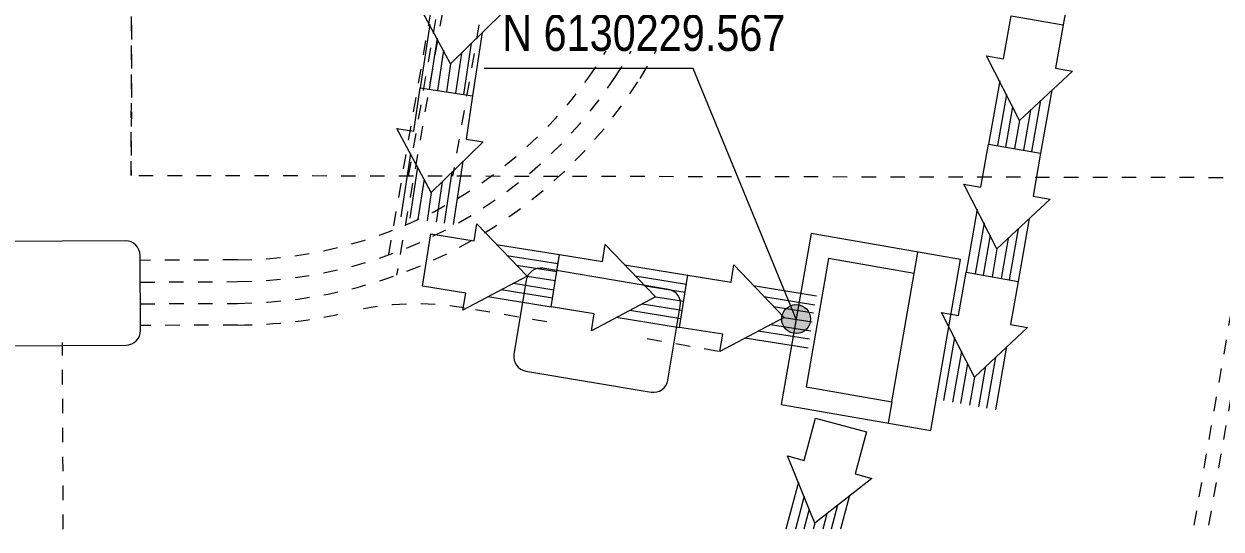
# Model space of a CAD drawing. Header units: metres. Extents: x 2 to 65, y 3 to 557.
# Drawn here: x 19.73 to 28.01, y 505.3 to 508.79 of the extents above; entities that cross this region are included whole.
import ezdxf

# ---------------------------------------------------------------- set-up
doc = ezdxf.new("R2010")
doc.units = ezdxf.units.M
for name, pattern in [('Dash - Tight', [0.0045, 0.003, -0.0015]), ('JacobsDash', [0.0045, 0.003, -0.0015]), ('JacobsDoubleCenter', [0.0255, 0.015, -0.0015, 0.003, -0.0015, 0.003, -0.0015])]:
    doc.linetypes.add(name, pattern=pattern)
for name, color, linetype, lineweight in [('A-DETL', 7, 'Continuous', 13), ('G-ANNO-DIMS', 7, 'Continuous', 9), ('S-BEAM', 7, 'Continuous', 50)]:
    doc.layers.add(name, color=color, linetype=linetype, lineweight=lineweight)
doc.styles.add('Arial Narrow_5', font='ARIALN.TTF', dxfattribs={"height": 0.25})

# ---------------------------------------------------------------- blocks, each defined once
blk = doc.blocks.new('T2DPAA-T2D-C3S-SD-M2D-100010_250_dwg-40816791-DRG-2873251 - SERVICE SUPPORT GENERAL ARRANGEMENT PLAN')
at = {"color": 252, "lineweight": 18, "true_color": 0x888888}
for p, q in [((36.3636, -601.8271), (35.9234, -601.8758)), ((35.4691, -601.926), (35.0288, -601.9746)), ((36.2867, -601.8993), (35.9303, -601.9387)), ((36.216, -601.9637), (35.9365, -601.9946)), ((35.3922, -601.9981), (35.0358, -602.0375)), ((35.3215, -602.0625), (35.042, -602.0934)), ((36.2299, -602.0895), (35.9504, -602.1203)), ((36.313, -602.1369), (35.9566, -602.1763)), ((35.3354, -602.1883), (35.0559, -602.2192)), ((36.4038, -602.1905), (35.9635, -602.2391)), ((35.4184, -602.2357), (35.062, -602.2751)), ((35.5092, -602.2894), (35.069, -602.338)), ((34.6498, -602.6976), (34.6944, -603.1383)), ((35.0135, -602.6608), (35.0581, -603.1015)), ((34.7212, -602.7752), (34.7573, -603.1319)), ((34.9591, -602.7511), (34.9952, -603.1079)), ((34.785, -602.8465), (34.8133, -603.1263)), ((34.9109, -602.8337), (34.9392, -603.1135)), ((34.7404, -603.593), (34.7849, -604.0337)), ((35.1041, -603.5563), (35.1487, -603.9969)), ((34.8118, -603.6706), (34.8479, -604.0274)), ((35.0496, -603.6466), (35.0857, -604.0033)), ((34.8755, -603.7419), (34.9038, -604.0217)), ((35.0015, -603.7292), (35.0297, -604.009)), ((35.1947, -604.4517), (35.2392, -604.8924)), ((34.8309, -604.4885), (34.8755, -604.9292)), ((35.1402, -604.542), (35.1763, -604.8987)), ((34.9024, -604.566), (34.9384, -604.9228)), ((35.092, -604.6246), (35.1203, -604.9044)), ((34.9661, -604.6373), (34.9944, -604.9171)), ((33.963, -605.1029), (33.6271, -605.1029)), ((33.8787, -605.1662), (33.6439, -605.1662)), ((33.8014, -605.2224), (33.6588, -605.2224)), ((33.8014, -605.349), (33.6925, -605.349)), ((33.8787, -605.4052), (33.7074, -605.4052)), ((33.9631, -605.4685), (33.7242, -605.4685)), ((35.5617, -605.5063), (35.7111, -605.4932)), ((36.9999, -605.7364), (36.5586, -605.7742)), ((36.1032, -605.8132), (35.6619, -605.8511)), ((36.9213, -605.8066), (36.564, -605.8372)), ((35.2065, -605.8901), (34.7652, -605.928)), ((36.0246, -605.8835), (35.6673, -605.9141)), ((35.9523, -605.9461), (35.6721, -605.9702)), ((36.849, -605.8693), (36.5688, -605.8933)), ((35.1279, -605.9604), (34.7706, -605.991)), ((35.0556, -606.023), (34.7754, -606.047)), ((36.8598, -605.9954), (36.5796, -606.0194)), ((37.9279, -606.0237), (37.4866, -606.0616)), ((35.9631, -606.0722), (35.6829, -606.0962)), ((36.9417, -606.0448), (36.5844, -606.0754)), ((37.0312, -606.1006), (36.5898, -606.1385)), ((35.0664, -606.1491), (34.7862, -606.1731)), ((35.1483, -606.1985), (34.791, -606.2292)), ((36.045, -606.1217), (35.6877, -606.1523)), ((36.1344, -606.1775), (35.6931, -606.2153)), ((35.2377, -606.2544), (34.7964, -606.2922))]:
    blk.add_line(p, q, dxfattribs=at)
at = {"color": 252, "lineweight": 18, "true_color": 0x888888, "flags": 128}
for points in [[(36.1391, -602.0358), (36.5042, -601.6913), (36.5174, -601.8101), (36.8179, -601.7769), (36.858, -602.1403), (36.5575, -602.1735), (36.5707, -602.2923), (36.1391, -602.0358), (35.9435, -602.0575)], [(35.2446, -602.1347), (35.6097, -601.7902), (35.6228, -601.909), (35.9233, -601.8758), (35.9635, -602.2392), (35.663, -602.2724), (35.6761, -602.3912), (35.2446, -602.1347), (35.0489, -602.1563)], [(34.8564, -602.924), (34.5153, -602.5557), (34.6342, -602.5437), (34.6038, -602.2429), (34.9676, -602.2061), (34.998, -602.5069), (35.1169, -602.4949), (34.8564, -602.924), (34.8762, -603.1199)], [(34.947, -603.8195), (34.6059, -603.4512), (34.7248, -603.4391), (34.6944, -603.1384), (35.0581, -603.1016), (35.0885, -603.4024), (35.2074, -603.3903), (34.947, -603.8195), (34.9668, -604.0153)], [(35.0375, -604.7149), (34.6964, -604.3466), (34.8153, -604.3346), (34.7849, -604.0338), (35.1487, -603.997), (35.1791, -604.2978), (35.298, -604.2858), (35.0375, -604.7149), (35.0573, -604.9108)], [(34.6651, -605.5847), (35.5617, -605.5063), (35.5094, -604.9086), (34.6128, -604.987), (34.6651, -605.5847), (34.5157, -605.5978)], [(33.717, -605.2857), (34.1177, -604.9834), (34.1177, -605.1029), (34.42, -605.1028), (34.4201, -605.4684), (34.1178, -605.4685), (34.1178, -605.588), (33.717, -605.2857), (33.6757, -605.2857)], [(36.7704, -605.9395), (37.1438, -605.6041), (37.154, -605.7232), (37.4553, -605.6973), (37.4865, -606.0616), (37.1853, -606.0874), (37.1955, -606.2065), (36.7704, -605.9395), (36.5742, -605.9563)], [(35.8737, -606.0164), (36.2471, -605.6809), (36.2573, -605.8), (36.5585, -605.7742), (36.5898, -606.1385), (36.2886, -606.1643), (36.2988, -606.2834), (35.8737, -606.0164), (35.6775, -606.0332)], [(34.9769, -606.0933), (35.3504, -605.7578), (35.3606, -605.8769), (35.6618, -605.8511), (35.6931, -606.2153), (35.3918, -606.2412), (35.4021, -606.3602), (34.9769, -606.0933), (34.7808, -606.1101)]]:
    blk.add_lwpolyline(points, dxfattribs=at)
blk.add_lwpolyline([(34.5418, -605.8967), (35.7372, -605.7921), (35.6457, -604.7461), (34.4503, -604.8507)], close=True, dxfattribs=at)
blk = doc.blocks.new('T2DPAA-T2D-PWC-SD-M2D-100001_ProposedDrainage_rvt-1-DRG-2873251 - SERVICE SUPPORT GENERAL ARRANGEMENT PLAN')
at = {"color": 252, "lineweight": 18, "true_color": 0x888888, "rotation": 75.11694444444437}
blk.add_blockref('T2DPAA-T2D-C3S-SD-M2D-100010_250_dwg-40816791-DRG-2873251 - SERVICE SUPPORT GENERAL ARRANGEMENT PLAN', (-1731.0833, 628.2185), dxfattribs=at)
blk = doc.blocks.new('T2DPAA-T2D-C3S-TF-XRF-100102_dwg-40805790-DRG-2873251 - SERVICE SUPPORT GENERAL ARRANGEMENT PLAN')
at = {"lineweight": 18}
for p, q in [((18.3082, -667.6831), (18.0782, -666.8337)), ((17.3833, -667.0219), (17.6133, -667.8713)), ((17.7359, -667.9416), (18.2379, -667.8057)), ((18.7578, -670.4317), (18.2401, -670.4804)), ((18.9492, -671.398), (18.8667, -670.5219)), ((18.1499, -670.5894), (18.2324, -671.4655)), ((18.3413, -671.5557), (18.859, -671.5069))]:
    blk.add_line(p, q, dxfattribs=at)
at = {"color": 1, "linetype": 'Dash - Tight', "lineweight": 18, "true_color": 0xff0000}
for p, q in [((16.2732, -667.7783), (17.5176, -667.4413)), ((18.0593, -667.8541), (18.2349, -668.5027)), ((18.3797, -668.4635), (18.2041, -667.8149)), ((17.9453, -668.5811), (17.7697, -667.9325)), ((17.9145, -667.8933), (18.0901, -668.5419)), ((18.5165, -670.6432), (18.462, -670.0645)), ((18.5825, -671.3441), (18.6297, -671.8829))]:
    blk.add_line(p, q, dxfattribs=at)
at = {"lineweight": 18}
for centre, start, end in [((18.2117, -667.7092), 285.15168, 15.15168), ((17.7098, -667.8451), 195.15168, 285.15168), ((18.7671, -670.5312), 5.38, 95.38), ((18.2494, -670.58), 95.38, 185.38), ((18.8497, -671.4074), 275.38, 5.38), ((18.3319, -671.4561), 185.38, 275.38)]:
    blk.add_arc(centre, 0.1, start, end, dxfattribs=at)
at = {"color": 1, "linetype": 'Dash - Tight', "lineweight": 18, "true_color": 0xff0000}
for centre, radius, start, end in [((21.2754, -667.6793), 3, 195.15168, 249.2729), ((21.2754, -667.6793), 3.3, 195.15168, 252.92295), ((21.2754, -667.6793), 3.15, 195.15168, 251.20437), ((21.2754, -667.6793), 3.45, 195.15168, 208.16735), ((16.4708, -670.252), 2, 5.38, 28.16735), ((21.2754, -667.6793), 3, 249.27328, 274.86045), ((21.2754, -667.6793), 3.15, 251.20437, 274.86045), ((21.2754, -667.6793), 3.3, 252.92295, 274.86045)]:
    blk.add_arc(centre, radius, start, end, dxfattribs=at)
blk = doc.blocks.new('T2DPAA-T2D-PWC-TF-M2D-100101_TrafficSigDesign_rvt-1-DRG-2873251 - SERVICE SUPPORT GENERAL ARRANGEMENT PLAN')
at = {"color": 1, "linetype": 'Dash - Tight', "lineweight": 18, "true_color": 0xff0000, "rotation": 75.11694444444437}
blk.add_blockref('T2DPAA-T2D-C3S-TF-XRF-100102_dwg-40805790-DRG-2873251 - SERVICE SUPPORT GENERAL ARRANGEMENT PLAN', (-1792.1969, 661.0881), dxfattribs=at)

msp = doc.modelspace()

# ---------------------------------------------------------------- hatches: boundary and pattern name
at = {"layer": 'G-ANNO-DIMS', "lineweight": 18}
h = msp.add_hatch(color=256, dxfattribs=at)
edge = h.paths.add_edge_path()
edge.add_arc((25.0738, 506.7501), 0.1, 0, 360)

# ---------------------------------------------------------------- linework, layer by layer
at = {"layer": 'A-DETL', "color": 16, "linetype": 'JacobsDoubleCenter', "lineweight": 9, "true_color": 0x7f0000}
for p, q in [((35.051, 546.8005), (27.8206, 505.2986)), ((35.1525, 546.8005), (27.9221, 505.2986))]:
    msp.add_line(p, q, dxfattribs=at)
at = {"layer": 'A-DETL', "color": 1, "linetype": 'JacobsDash', "true_color": 0xff0000}
for p, q in [((26.9051, 533.8947), (22.2433, 507.1362)), ((26.9863, 533.8947), (22.3098, 507.0521))]:
    msp.add_line(p, q, dxfattribs=at)
at = {"layer": 'A-DETL', "lineweight": 18}
msp.add_line((25.0738, 506.7501), (24.9708, 506.159), dxfattribs=at)
at = {"layer": 'G-ANNO-DIMS', "lineweight": 18}
for p, q in [((24.3616, 508.4824), (22.9171, 508.4824)), ((25.0738, 506.7501), (24.3616, 508.4824))]:
    msp.add_line(p, q, dxfattribs=at)
msp.add_circle((25.0738, 506.7501), 0.1, dxfattribs=at)
at = {"layer": 'S-BEAM', "color": 252, "linetype": 'JacobsDash', "lineweight": 9, "true_color": 0x888888}
for p, q in [((20.4775, 509.1807), (20.4748, 507.7407)), ((20.4748, 507.7407), (20.4774, 509.1807)), ((22.3935, 507.7371), (22.6442, 509.1767)), ((22.9487, 509.1761), (22.6979, 507.7366)), ((37.2266, 507.7094), (20.4748, 507.7407))]:
    msp.add_line(p, q, dxfattribs=at)

# ---------------------------------------------------------------- block references
at = {"lineweight": 5}
msp.add_blockref('T2DPAA-T2D-PWC-TF-M2D-100101_TrafficSigDesign_rvt-1-DRG-2873251 - SERVICE SUPPORT GENERAL ARRANGEMENT PLAN', (1162.6465, 0), dxfattribs=at)
at = {"color": 252, "lineweight": 5, "true_color": 0x888888}
msp.add_blockref('T2DPAA-T2D-PWC-SD-M2D-100001_ProposedDrainage_rvt-1-DRG-2873251 - SERVICE SUPPORT GENERAL ARRANGEMENT PLAN', (1162.6465, 0), dxfattribs=at)

# ---------------------------------------------------------------- next in the draw order: texts
at = {"layer": 'G-ANNO-DIMS', "lineweight": 18, "insert": (23.041, 509.2698), "char_height": 0.25, "attachment_point": 1, "style": 'Arial Narrow_5', "bg_fill": 3, "box_fill_scale": 1, "bg_fill_color": 256, "bg_fill_true_color": 13158600, "bg_fill_transparency": 0}
msp.add_mtext('E 278197.568\\PN 6130229.567', dxfattribs=at)

doc.saveas('drawing.dxf')
